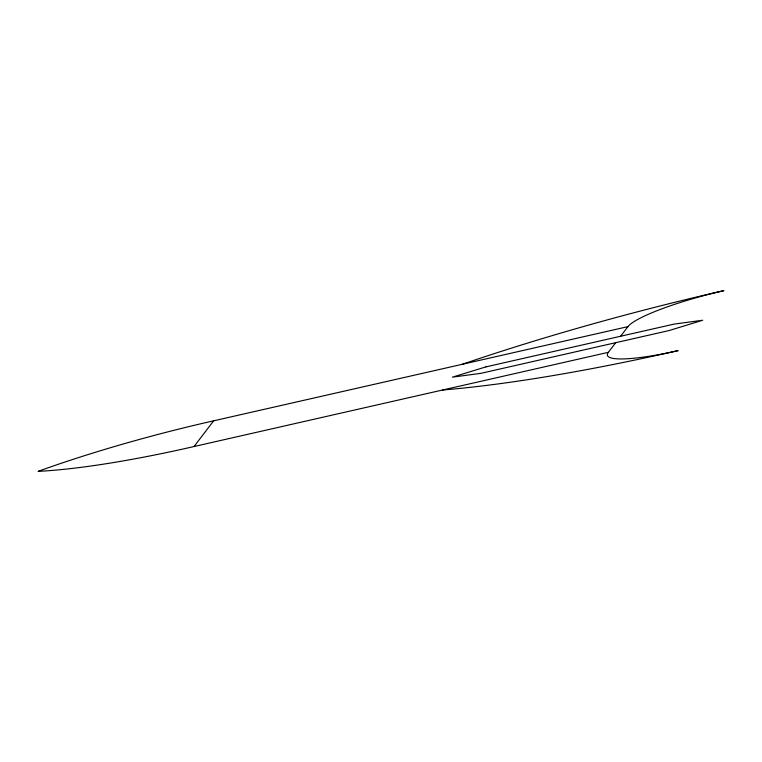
<?xml version="1.0" encoding="UTF-8"?>
<svg xmlns="http://www.w3.org/2000/svg" width="762" height="762" viewBox="0 0 762 762"><rect width="100%" height="100%" fill="white"/><g stroke="black" fill="none" stroke-linecap="round" stroke-linejoin="round"><path stroke-width="1.14" d="M213.636 420.824A255.661 39.995 -14.6 0 0 38.1 471.354A255.661 39.995 -14.6 0 0 194.024 446.532L213.636 420.824L627.964 326.622A86.62 13.554 -14.6 0 1 723.9 290.646A433.083 67.751 -14.6 0 0 462.229 364.303M194.024 446.532L608.352 352.32L615.706 342.681M620.601 336.261L627.964 326.622M442.617 390.001A433.083 67.751 -14.6 0 0 678.142 350.615A86.62 13.554 -14.6 0 1 608.352 352.32M485.946 366.874L452.428 377.152L481.051 373.304L669.15 330.537L702.678 320.25L674.056 324.107L485.946 366.874"/></g></svg>
